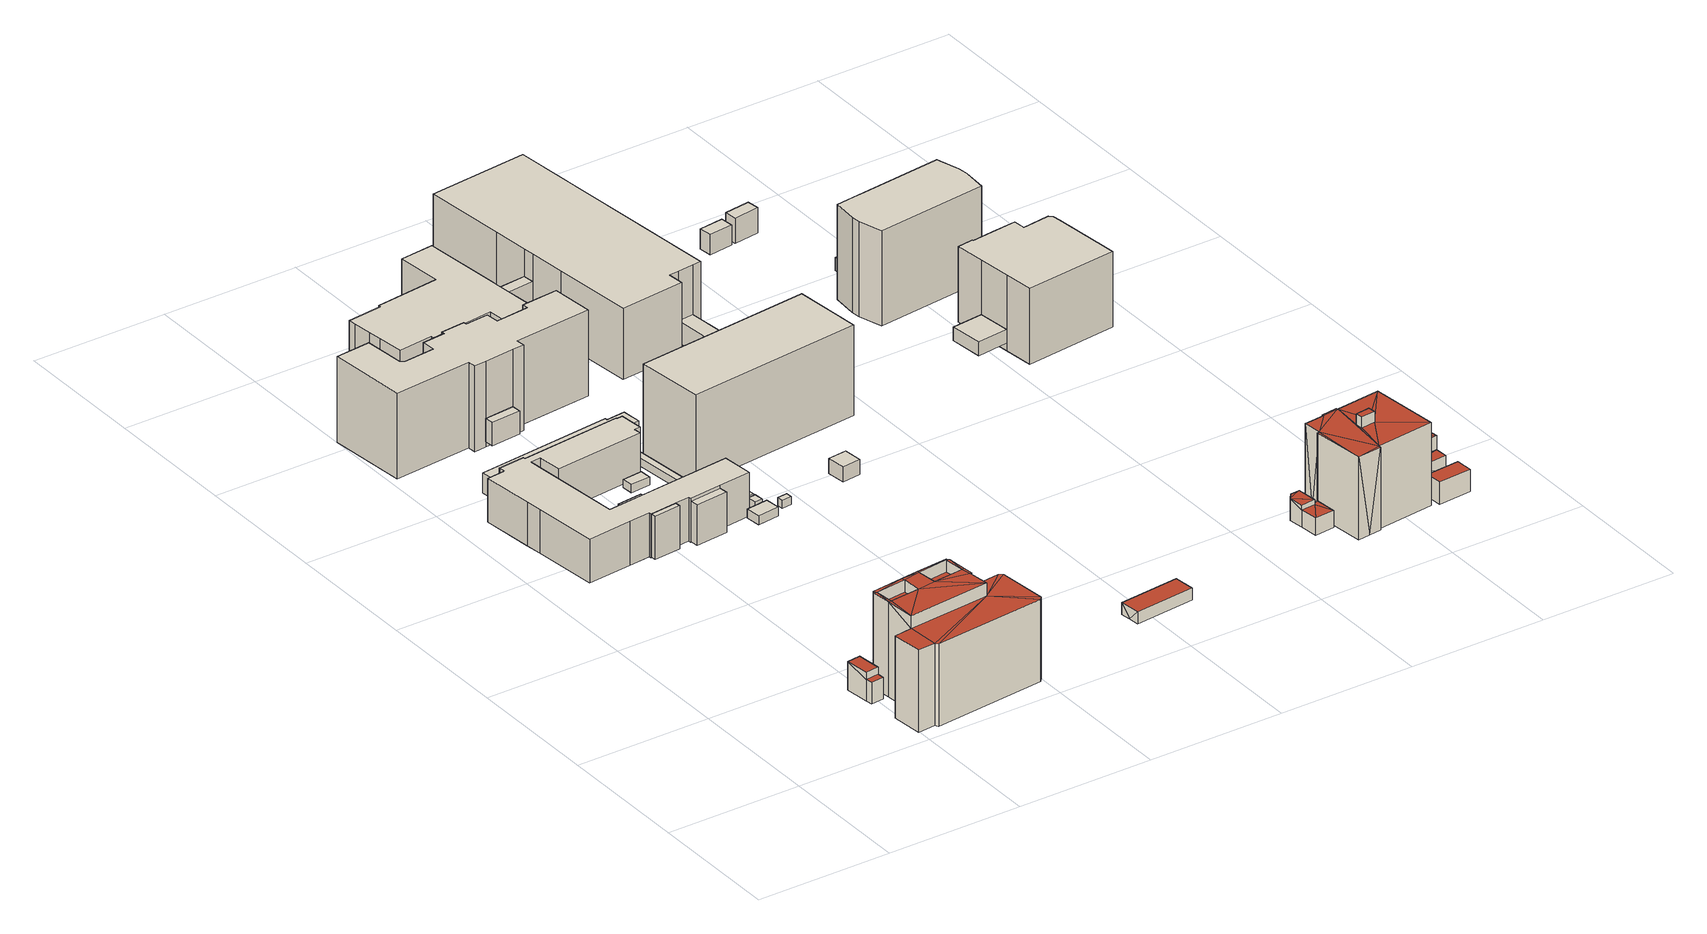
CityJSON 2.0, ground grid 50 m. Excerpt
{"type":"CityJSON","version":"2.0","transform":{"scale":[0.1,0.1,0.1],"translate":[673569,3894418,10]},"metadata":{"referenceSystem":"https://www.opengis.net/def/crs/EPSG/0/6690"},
"CityObjects":{
"building1":{"type":"Building","attributes":{"class":"3002","usage":"413","measuredHeight":10.3,"storeysAboveGround":4,"BuildingDetailAttribute.totalFloorArea":233.29,"BuildingDetailAttribute.buildingFootprintArea":58.32,"BuildingDetailAttribute.buildingRoofEdgeArea":58.32,"BuildingDetailAttribute.urbanPlanType":"21","BuildingDetailAttribute.landUseType":"212","BuildingDetailAttribute.surveyYear":2021,"BuildingIDAttribute.prefecture":"23","BuildingIDAttribute.city":"23106"},"address":[{"country":"日本","locality":"愛知県名古屋市"}],"geometry":[{"type":"Solid","lod":"2","boundaries":[[[[0,1,2,3,4,5,6]],[[3,7,8,4]],[[7,9,10]],[[7,3,2,9]],[[9,2,1,11]],[[10,9,12,13]],[[4,8,5]],[[5,8,13]],[[12,5,13]],[[6,5,12]],[[6,12,14,0]],[[11,1,0,14]],[[7,10,13,8]],[[9,11,14,12]]]],"semantics":{"surfaces":[{"type":"GroundSurface"},{"type":"WallSurface"},{"type":"RoofSurface"}],"values":[[0,1,1,1,1,1,1,1,1,1,1,1,2,2]]}}]},
"building2":{"type":"Building","attributes":{"class":"3002","usage":"401","measuredHeight":34.9,"storeysAboveGround":10,"BuildingDetailAttribute.totalFloorArea":13297.24,"BuildingDetailAttribute.buildingFootprintArea":1329.72,"BuildingDetailAttribute.buildingRoofEdgeArea":1329.72,"BuildingDetailAttribute.urbanPlanType":"21","BuildingDetailAttribute.landUseType":"212","BuildingDetailAttribute.surveyYear":2021,"BuildingIDAttribute.prefecture":"23","BuildingIDAttribute.city":"23106"},"address":[{"country":"日本","locality":"愛知県名古屋市"}],"geometry":[{"type":"Solid","lod":"2","boundaries":[[[[15,16,17,18]],[[19,20,21,22]],[[23,24,25]],[[26,23,27,28]],[[29,27,25]],[[30,29,31,32]],[[27,23,25]],[[33,24,34]],[[35,36,28]],[[34,24,23]],[[30,27,29]],[[36,26,28]],[[37,38,39]],[[37,39,36]],[[36,39,26]],[[38,33,39]],[[39,33,34]],[[40,41,42]],[[41,30,42]],[[42,30,32]],[[35,41,40]],[[35,28,41]],[[43,44,45,46]],[[46,45,47]],[[45,48,47]],[[47,48,49]],[[50,51,47]],[[47,49,52]],[[53,51,50]],[[54,47,52]],[[50,47,55]],[[55,47,54]],[[56,36,35,57]],[[58,37,36,56]],[[57,35,40,59]],[[33,46,24]],[[33,60,61,46]],[[38,62,60,33]],[[24,46,47,25]],[[51,29,25,47]],[[29,51,53,31]],[[63,32,53,64]],[[53,32,31]],[[64,53,50,65]],[[66,42,67]],[[63,67,32]],[[67,42,32]],[[65,50,55,68]],[[69,43,46,61]],[[43,69,70,44]],[[44,70,71,45]],[[45,71,72,48]],[[48,72,73,49]],[[74,75,52]],[[49,73,74]],[[49,74,52]],[[76,54,52,75]],[[68,55,77]],[[76,77,54]],[[77,55,54]],[[62,38,78]],[[58,78,37]],[[78,38,37]],[[59,40,42,66]],[[20,27,30,21]],[[19,28,27,20]],[[28,19,22,41]],[[41,22,21,30]],[[26,18,17,23]],[[16,34,23,17]],[[39,15,18,26]],[[15,39,34,16]],[[64,65,68,77,76,75,74,73,72,71,70,69,61,60,62,78,58,56,57,59,66,67,63]]]],"semantics":{"surfaces":[{"type":"RoofSurface"},{"type":"WallSurface"},{"type":"GroundSurface"}],"values":[[0,0,0,0,0,0,0,0,0,0,0,0,0,0,0,0,0,0,0,0,0,0,0,0,0,0,0,0,0,0,0,0,1,1,1,1,1,1,1,1,1,1,1,1,1,1,1,1,1,1,1,1,1,1,1,1,1,1,1,1,1,1,1,1,1,1,1,1,1,1,1,1,2]]}}]},
"building3":{"type":"Building","attributes":{"class":"9999","usage":"421","measuredHeight":17.8,"storeysAboveGround":4,"BuildingDetailAttribute.totalFloorArea":82.26,"BuildingDetailAttribute.buildingFootprintArea":20.57,"BuildingDetailAttribute.buildingRoofEdgeArea":20.57,"BuildingDetailAttribute.urbanPlanType":"21","BuildingDetailAttribute.landUseType":"214","BuildingDetailAttribute.surveyYear":2021,"BuildingIDAttribute.prefecture":"23","BuildingIDAttribute.city":"23106"},"address":[{"country":"日本","locality":"愛知県名古屋市"}],"geometry":[{"type":"Solid","lod":"1","boundaries":[[[[79,80,81,82]],[[81,83,84,82]],[[80,85,83,81]],[[79,86,85,80]],[[82,84,86,79]],[[83,85,86,84]]]]}]},
"building4":{"type":"Building","attributes":{"class":"9999","usage":"421","measuredHeight":16,"storeysAboveGround":4,"BuildingDetailAttribute.totalFloorArea":212.51,"BuildingDetailAttribute.buildingFootprintArea":53.13,"BuildingDetailAttribute.buildingRoofEdgeArea":53.13,"BuildingDetailAttribute.urbanPlanType":"21","BuildingDetailAttribute.landUseType":"214","BuildingDetailAttribute.surveyYear":2021,"BuildingIDAttribute.prefecture":"23","BuildingIDAttribute.city":"23106"},"address":[{"country":"日本","locality":"愛知県名古屋市"}],"geometry":[{"type":"Solid","lod":"1","boundaries":[[[[87,88,89,90]],[[89,91,92,90]],[[88,93,91,89]],[[87,94,93,88]],[[90,92,94,87]],[[91,93,94,92]]]]}]},
"building5":{"type":"Building","attributes":{"name":"東海財務局","class":"3002","usage":"421","measuredHeight":21.1,"storeysAboveGround":4,"BuildingDetailAttribute.totalFloorArea":7192.66,"BuildingDetailAttribute.buildingFootprintArea":1798.16,"BuildingDetailAttribute.buildingRoofEdgeArea":1798.16,"BuildingDetailAttribute.urbanPlanType":"21","BuildingDetailAttribute.landUseType":"214","BuildingDetailAttribute.surveyYear":2021,"BuildingIDAttribute.prefecture":"23","BuildingIDAttribute.city":"23106"},"address":[{"country":"日本","locality":"愛知県名古屋市"}],"geometry":[{"type":"Solid","lod":"1","boundaries":[[[[95,96,97,98,99,100,101,102,103,104,105,106,107,108,109,110,111,112,113,114,115,116,117,118,119,120,121,122,123]],[[122,124,125,123]],[[121,126,124,122]],[[120,127,126,121]],[[119,128,127,120]],[[118,129,128,119]],[[117,130,129,118]],[[116,131,130,117]],[[115,132,131,116]],[[114,133,132,115]],[[113,134,133,114]],[[112,85,134,113]],[[111,83,85,112]],[[110,135,83,111]],[[109,136,135,110]],[[108,137,136,109]],[[107,138,137,108]],[[106,139,138,107]],[[105,140,139,106]],[[104,141,140,105]],[[103,142,141,104]],[[102,143,142,103]],[[101,144,143,102]],[[100,145,144,101]],[[99,146,145,100]],[[98,147,146,99]],[[97,148,147,98]],[[96,149,148,97]],[[95,150,149,96]],[[123,125,150,95]],[[124,126,127,128,129,130,131,132,133,134,85,83,135,136,137,138,139,140,141,142,143,144,145,146,147,148,149,150,125]]]]}]},
"building6":{"type":"Building","attributes":{"class":"3003","usage":"461","measuredHeight":3.9,"storeysAboveGround":9999,"BuildingDetailAttribute.totalFloorArea":-9999,"BuildingDetailAttribute.buildingFootprintArea":-9999,"BuildingDetailAttribute.buildingRoofEdgeArea":8.4,"BuildingDetailAttribute.urbanPlanType":"21","BuildingDetailAttribute.landUseType":"214","BuildingDetailAttribute.surveyYear":2021,"BuildingIDAttribute.prefecture":"23","BuildingIDAttribute.city":"23106"},"geometry":[{"type":"Solid","lod":"1","boundaries":[[[[151,152,153,154]],[[153,155,156,154]],[[152,157,155,153]],[[151,158,157,152]],[[154,156,158,151]],[[155,157,158,156]]]]}]},
"building7":{"type":"Building","attributes":{"class":"9999","usage":"421","measuredHeight":15.8,"storeysAboveGround":4,"BuildingDetailAttribute.totalFloorArea":159.14,"BuildingDetailAttribute.buildingFootprintArea":39.78,"BuildingDetailAttribute.buildingRoofEdgeArea":39.78,"BuildingDetailAttribute.urbanPlanType":"21","BuildingDetailAttribute.landUseType":"214","BuildingDetailAttribute.surveyYear":2021,"BuildingIDAttribute.prefecture":"23","BuildingIDAttribute.city":"23106"},"address":[{"country":"日本","locality":"愛知県名古屋市"}],"geometry":[{"type":"Solid","lod":"1","boundaries":[[[[159,160,161,162]],[[161,163,164,162]],[[160,165,163,161]],[[159,166,165,160]],[[162,164,166,159]],[[163,165,166,164]]]]}]},
"building8":{"type":"Building","attributes":{"class":"3001","usage":"421","measuredHeight":7.8,"storeysAboveGround":1,"BuildingDetailAttribute.totalFloorArea":449.53,"BuildingDetailAttribute.buildingFootprintArea":449.53,"BuildingDetailAttribute.buildingRoofEdgeArea":449.53,"BuildingDetailAttribute.urbanPlanType":"21","BuildingDetailAttribute.landUseType":"214","BuildingDetailAttribute.surveyYear":2021,"BuildingIDAttribute.prefecture":"23","BuildingIDAttribute.city":"23106"},"address":[{"country":"日本","locality":"愛知県名古屋市"}],"geometry":[{"type":"Solid","lod":"1","boundaries":[[[[167,168,169,170,171,172,173]],[[172,174,175,173]],[[171,176,174,172]],[[170,177,176,171]],[[169,178,177,170]],[[168,179,178,169]],[[167,180,179,168]],[[173,175,180,167]],[[174,176,177,178,179,180,175]]]]}]},
"building9":{"type":"Building","attributes":{"class":"3003","usage":"421","measuredHeight":19.5,"storeysAboveGround":1,"BuildingDetailAttribute.totalFloorArea":37.1,"BuildingDetailAttribute.buildingFootprintArea":37.1,"BuildingDetailAttribute.buildingRoofEdgeArea":37.1,"BuildingDetailAttribute.urbanPlanType":"21","BuildingDetailAttribute.landUseType":"214","BuildingDetailAttribute.surveyYear":2021,"BuildingIDAttribute.prefecture":"23","BuildingIDAttribute.city":"23106"},"address":[{"country":"日本","locality":"愛知県名古屋市"}],"geometry":[{"type":"Solid","lod":"1","boundaries":[[[[181,182,183,184]],[[183,185,186,184]],[[182,187,185,183]],[[181,188,187,182]],[[184,186,188,181]],[[185,187,188,186]]]]}]},
"building10":{"type":"Building","attributes":{"class":"3001","usage":"421","measuredHeight":-9999,"storeysAboveGround":1,"BuildingDetailAttribute.totalFloorArea":30.92,"BuildingDetailAttribute.buildingFootprintArea":30.92,"BuildingDetailAttribute.buildingRoofEdgeArea":30.92,"BuildingDetailAttribute.urbanPlanType":"21","BuildingDetailAttribute.landUseType":"214","BuildingDetailAttribute.surveyYear":2021,"BuildingIDAttribute.prefecture":"23","BuildingIDAttribute.city":"23106"},"address":[{"country":"日本","locality":"愛知県名古屋市"}],"geometry":[{"type":"Solid","lod":"1","boundaries":[[[[189,190,191,192]],[[191,193,194,192]],[[190,195,193,191]],[[189,196,195,190]],[[192,194,196,189]],[[193,195,196,194]]]]}]},
"building11":{"type":"Building","attributes":{"class":"3002","usage":"421","measuredHeight":43.5,"storeysAboveGround":6,"BuildingDetailAttribute.totalFloorArea":8983.17,"BuildingDetailAttribute.buildingFootprintArea":1497.19,"BuildingDetailAttribute.buildingRoofEdgeArea":3656.49,"BuildingDetailAttribute.urbanPlanType":"21","BuildingDetailAttribute.landUseType":"214","BuildingDetailAttribute.surveyYear":2021,"BuildingIDAttribute.prefecture":"23","BuildingIDAttribute.city":"23106"},"address":[{"country":"日本","locality":"愛知県名古屋市"}],"geometry":[{"type":"Solid","lod":"1","boundaries":[[[[197,198,199,200,201,202,203,204,205,206,207,208,209,210,211,212,213,214,215,216,217,218,219,220]],[[219,221,222,220]],[[218,223,221,219]],[[217,224,223,218]],[[216,225,224,217]],[[215,226,225,216]],[[214,227,226,215]],[[213,228,227,214]],[[212,229,228,213]],[[211,230,229,212]],[[210,231,230,211]],[[209,232,231,210]],[[208,233,232,209]],[[207,234,233,208]],[[206,235,234,207]],[[205,236,235,206]],[[204,237,236,205]],[[203,238,237,204]],[[202,239,238,203]],[[201,240,239,202]],[[200,241,240,201]],[[199,242,241,200]],[[198,243,242,199]],[[197,244,243,198]],[[220,222,244,197]],[[221,223,224,225,226,227,228,229,230,231,232,233,234,235,236,237,238,239,240,241,242,243,244,222]]]]}]},
"building12":{"type":"Building","attributes":{"class":"3003","usage":"421","measuredHeight":8.8,"storeysAboveGround":1,"BuildingDetailAttribute.totalFloorArea":50.85,"BuildingDetailAttribute.buildingFootprintArea":50.85,"BuildingDetailAttribute.buildingRoofEdgeArea":50.85,"BuildingDetailAttribute.urbanPlanType":"21","BuildingDetailAttribute.landUseType":"214","BuildingDetailAttribute.surveyYear":2021,"BuildingIDAttribute.prefecture":"23","BuildingIDAttribute.city":"23106"},"address":[{"country":"日本","locality":"愛知県名古屋市"}],"geometry":[{"type":"Solid","lod":"1","boundaries":[[[[245,246,247,248]],[[247,249,250,248]],[[246,251,249,247]],[[245,252,251,246]],[[248,250,252,245]],[[249,251,252,250]]]]}]},
"building13":{"type":"Building","attributes":{"class":"3001","usage":"421","measuredHeight":14.3,"storeysAboveGround":1,"BuildingDetailAttribute.totalFloorArea":46.02,"BuildingDetailAttribute.buildingFootprintArea":46.02,"BuildingDetailAttribute.buildingRoofEdgeArea":46.02,"BuildingDetailAttribute.urbanPlanType":"21","BuildingDetailAttribute.landUseType":"214","BuildingDetailAttribute.surveyYear":2021,"BuildingIDAttribute.prefecture":"23","BuildingIDAttribute.city":"23106"},"address":[{"country":"日本","locality":"愛知県名古屋市"}],"geometry":[{"type":"Solid","lod":"1","boundaries":[[[[253,254,255,256]],[[255,257,258,256]],[[254,259,257,255]],[[253,260,259,254]],[[256,258,260,253]],[[257,259,260,258]]]]}]},
"building14":{"type":"Building","attributes":{"class":"3003","usage":"421","measuredHeight":-9999,"storeysAboveGround":1,"BuildingDetailAttribute.totalFloorArea":53.44,"BuildingDetailAttribute.buildingFootprintArea":53.44,"BuildingDetailAttribute.buildingRoofEdgeArea":53.44,"BuildingDetailAttribute.urbanPlanType":"21","BuildingDetailAttribute.landUseType":"214","BuildingDetailAttribute.surveyYear":2021,"BuildingIDAttribute.prefecture":"23","BuildingIDAttribute.city":"23106"},"address":[{"country":"日本","locality":"愛知県名古屋市"}],"geometry":[{"type":"Solid","lod":"1","boundaries":[[[[261,262,263,264]],[[263,265,266,264]],[[262,267,265,263]],[[261,268,267,262]],[[264,266,268,261]],[[265,267,268,266]]]]}]},
"building15":{"type":"Building","attributes":{"class":"3001","usage":"421","measuredHeight":4.5,"storeysAboveGround":1,"BuildingDetailAttribute.totalFloorArea":25.52,"BuildingDetailAttribute.buildingFootprintArea":25.52,"BuildingDetailAttribute.buildingRoofEdgeArea":25.52,"BuildingDetailAttribute.urbanPlanType":"21","BuildingDetailAttribute.landUseType":"214","BuildingDetailAttribute.surveyYear":2021,"BuildingIDAttribute.prefecture":"23","BuildingIDAttribute.city":"23106"},"address":[{"country":"日本","locality":"愛知県名古屋市"}],"geometry":[{"type":"Solid","lod":"1","boundaries":[[[[269,270,271,272]],[[271,273,274,272]],[[270,275,273,271]],[[269,276,275,270]],[[272,274,276,269]],[[273,275,276,274]]]]}]},
"building16":{"type":"Building","attributes":{"class":"3001","usage":"461","measuredHeight":-9999,"storeysAboveGround":9999,"BuildingDetailAttribute.totalFloorArea":-9999,"BuildingDetailAttribute.buildingFootprintArea":-9999,"BuildingDetailAttribute.buildingRoofEdgeArea":10.42,"BuildingDetailAttribute.urbanPlanType":"21","BuildingDetailAttribute.landUseType":"214","BuildingDetailAttribute.surveyYear":2021,"BuildingIDAttribute.prefecture":"23","BuildingIDAttribute.city":"23106"},"geometry":[{"type":"Solid","lod":"1","boundaries":[[[[277,278,279,280]],[[279,281,282,280]],[[278,283,281,279]],[[277,284,283,278]],[[280,282,284,277]],[[281,283,284,282]]]]}]},
"building17":{"type":"Building","attributes":{"class":"3001","usage":"461","measuredHeight":-9999,"storeysAboveGround":9999,"BuildingDetailAttribute.totalFloorArea":-9999,"BuildingDetailAttribute.buildingFootprintArea":-9999,"BuildingDetailAttribute.buildingRoofEdgeArea":17.59,"BuildingDetailAttribute.urbanPlanType":"21","BuildingDetailAttribute.landUseType":"214","BuildingDetailAttribute.surveyYear":2021,"BuildingIDAttribute.prefecture":"23","BuildingIDAttribute.city":"23106"},"geometry":[{"type":"Solid","lod":"1","boundaries":[[[[285,286,287,288]],[[287,289,290,288]],[[286,291,289,287]],[[285,292,291,286]],[[288,290,292,285]],[[289,291,292,290]]]]}]},
"building18":{"type":"Building","attributes":{"class":"9999","usage":"461","measuredHeight":-9999,"storeysAboveGround":9999,"BuildingDetailAttribute.totalFloorArea":-9999,"BuildingDetailAttribute.buildingFootprintArea":-9999,"BuildingDetailAttribute.buildingRoofEdgeArea":8.47,"BuildingDetailAttribute.urbanPlanType":"21","BuildingDetailAttribute.landUseType":"214","BuildingDetailAttribute.surveyYear":2021,"BuildingIDAttribute.prefecture":"23","BuildingIDAttribute.city":"23106"},"geometry":[{"type":"Solid","lod":"1","boundaries":[[[[293,294,295,296]],[[295,297,298,296]],[[294,299,297,295]],[[293,300,299,294]],[[296,298,300,293]],[[297,299,300,298]]]]}]},
"building19":{"type":"Building","attributes":{"name":"愛知県庁舎","class":"3002","usage":"421","measuredHeight":30.7,"storeysAboveGround":6,"BuildingDetailAttribute.totalFloorArea":10158.91,"BuildingDetailAttribute.buildingFootprintArea":1693.15,"BuildingDetailAttribute.buildingRoofEdgeArea":1693.15,"BuildingDetailAttribute.urbanPlanType":"21","BuildingDetailAttribute.landUseType":"214","BuildingDetailAttribute.surveyYear":2021,"BuildingIDAttribute.prefecture":"23","BuildingIDAttribute.city":"23106"},"address":[{"country":"日本","locality":"愛知県名古屋市"}],"geometry":[{"type":"Solid","lod":"1","boundaries":[[[[301,302,303,304,305,306,307,308,309,310,311,312,313,314,315,316,317,318,319]],[[318,320,321,319]],[[317,322,320,318]],[[316,323,322,317]],[[315,324,323,316]],[[314,325,324,315]],[[313,326,325,314]],[[312,327,326,313]],[[311,328,327,312]],[[310,329,328,311]],[[309,330,329,310]],[[308,331,330,309]],[[307,332,331,308]],[[306,333,332,307]],[[305,334,333,306]],[[304,335,334,305]],[[303,336,335,304]],[[302,337,336,303]],[[301,338,337,302]],[[319,321,338,301]],[[320,322,323,324,325,326,327,328,329,330,331,332,333,334,335,336,337,338,321]]]]}]},
"building20":{"type":"Building","attributes":{"class":"9999","usage":"402","measuredHeight":4.3,"storeysAboveGround":1,"BuildingDetailAttribute.totalFloorArea":167.74,"BuildingDetailAttribute.buildingFootprintArea":167.74,"BuildingDetailAttribute.buildingRoofEdgeArea":167.74,"BuildingDetailAttribute.urbanPlanType":"21","BuildingDetailAttribute.landUseType":"217","BuildingDetailAttribute.surveyYear":2021,"BuildingIDAttribute.prefecture":"23","BuildingIDAttribute.city":"23106"},"address":[{"country":"日本","locality":"愛知県名古屋市中区丸の内三丁目４０の一部"}],"geometry":[{"type":"Solid","lod":"2","boundaries":[[[[339,340,341,342,343]],[[341,344,345,342]],[[340,339,346]],[[344,341,340]],[[344,340,346]],[[346,339,343,347]],[[342,345,347,343]],[[344,346,347,345]]]],"semantics":{"surfaces":[{"type":"GroundSurface"},{"type":"WallSurface"},{"type":"RoofSurface"}],"values":[[0,1,1,1,1,1,1,2]]}}]},
"building21":{"type":"Building","attributes":{"class":"9999","usage":"421","measuredHeight":5.6,"storeysAboveGround":1,"BuildingDetailAttribute.totalFloorArea":48.6,"BuildingDetailAttribute.buildingFootprintArea":48.6,"BuildingDetailAttribute.buildingRoofEdgeArea":48.6,"BuildingDetailAttribute.urbanPlanType":"21","BuildingDetailAttribute.landUseType":"214","BuildingDetailAttribute.surveyYear":2021,"BuildingIDAttribute.prefecture":"23","BuildingIDAttribute.city":"23106"},"address":[{"country":"日本","locality":"愛知県名古屋市"}],"geometry":[{"type":"Solid","lod":"1","boundaries":[[[[348,349,350,351]],[[350,352,353,351]],[[349,354,352,350]],[[348,355,354,349]],[[351,353,355,348]],[[352,354,355,353]]]]}]},
"building22":{"type":"Building","attributes":{"name":"名古屋国税局","class":"3002","usage":"421","measuredHeight":39.1,"storeysAboveGround":8,"BuildingDetailAttribute.totalFloorArea":13258.42,"BuildingDetailAttribute.buildingFootprintArea":1657.3,"BuildingDetailAttribute.buildingRoofEdgeArea":1657.3,"BuildingDetailAttribute.urbanPlanType":"21","BuildingDetailAttribute.landUseType":"214","BuildingDetailAttribute.surveyYear":2021,"BuildingIDAttribute.prefecture":"23","BuildingIDAttribute.city":"23106"},"address":[{"country":"日本","locality":"愛知県名古屋市"}],"geometry":[{"type":"Solid","lod":"1","boundaries":[[[[356,357,358,359]],[[358,360,361,359]],[[357,362,360,358]],[[356,363,362,357]],[[359,361,363,356]],[[360,362,363,361]]]]}]},
"building23":{"type":"Building","attributes":{"class":"9999","usage":"421","measuredHeight":21.1,"storeysAboveGround":1,"BuildingDetailAttribute.totalFloorArea":175.26,"BuildingDetailAttribute.buildingFootprintArea":175.26,"BuildingDetailAttribute.buildingRoofEdgeArea":175.26,"BuildingDetailAttribute.urbanPlanType":"21","BuildingDetailAttribute.landUseType":"214","BuildingDetailAttribute.surveyYear":2021,"BuildingIDAttribute.prefecture":"23","BuildingIDAttribute.city":"23106"},"address":[{"country":"日本","locality":"愛知県名古屋市"}],"geometry":[{"type":"Solid","lod":"1","boundaries":[[[[364,365,366,367]],[[366,368,369,367]],[[365,370,368,366]],[[364,371,370,365]],[[367,369,371,364]],[[368,370,371,369]]]]}]},
"building24":{"type":"Building","attributes":{"class":"9999","usage":"421","measuredHeight":18,"storeysAboveGround":5,"BuildingDetailAttribute.totalFloorArea":292.54,"BuildingDetailAttribute.buildingFootprintArea":58.51,"BuildingDetailAttribute.buildingRoofEdgeArea":58.51,"BuildingDetailAttribute.urbanPlanType":"21","BuildingDetailAttribute.landUseType":"214","BuildingDetailAttribute.surveyYear":2021,"BuildingIDAttribute.prefecture":"23","BuildingIDAttribute.city":"23106"},"address":[{"country":"日本","locality":"愛知県名古屋市"}],"geometry":[{"type":"Solid","lod":"1","boundaries":[[[[372,373,374,375,376,377]],[[376,378,379,377]],[[375,380,378,376]],[[374,381,380,375]],[[373,382,381,374]],[[372,383,382,373]],[[377,379,383,372]],[[378,380,381,382,383,379]]]]}]},
"building25":{"type":"Building","attributes":{"class":"3002","usage":"421","measuredHeight":34.1,"storeysAboveGround":6,"BuildingDetailAttribute.totalFloorArea":20086.43,"BuildingDetailAttribute.buildingFootprintArea":3347.74,"BuildingDetailAttribute.buildingRoofEdgeArea":3347.74,"BuildingDetailAttribute.urbanPlanType":"21","BuildingDetailAttribute.landUseType":"214","BuildingDetailAttribute.surveyYear":2021,"BuildingIDAttribute.prefecture":"23","BuildingIDAttribute.city":"23106"},"address":[{"country":"日本","locality":"愛知県名古屋市"}],"geometry":[{"type":"Solid","lod":"1","boundaries":[[[[384,367,366,385,386,387,388,389,390,391,392,393]],[[392,394,395,393]],[[391,396,394,392]],[[390,397,396,391]],[[389,398,397,390]],[[388,399,398,389]],[[387,400,399,388]],[[386,401,400,387]],[[385,402,401,386]],[[366,403,402,385]],[[367,404,403,366]],[[384,405,404,367]],[[393,395,405,384]],[[394,396,397,398,399,400,401,402,403,404,405,395]]]]}]},
"building26":{"type":"Building","attributes":{"class":"3003","usage":"421","measuredHeight":27,"storeysAboveGround":1,"BuildingDetailAttribute.totalFloorArea":81.96,"BuildingDetailAttribute.buildingFootprintArea":81.96,"BuildingDetailAttribute.buildingRoofEdgeArea":81.96,"BuildingDetailAttribute.urbanPlanType":"21","BuildingDetailAttribute.landUseType":"214","BuildingDetailAttribute.surveyYear":2021,"BuildingIDAttribute.prefecture":"23","BuildingIDAttribute.city":"23106"},"address":[{"country":"日本","locality":"愛知県名古屋市"}],"geometry":[{"type":"Solid","lod":"1","boundaries":[[[[406,407,408,409]],[[408,410,411,409]],[[407,412,410,408]],[[406,413,412,407]],[[409,411,413,406]],[[410,412,413,411]]]]}]},
"building27":{"type":"Building","attributes":{"class":"9999","usage":"421","measuredHeight":-9999,"storeysAboveGround":1,"BuildingDetailAttribute.totalFloorArea":19.53,"BuildingDetailAttribute.buildingFootprintArea":19.53,"BuildingDetailAttribute.buildingRoofEdgeArea":19.53,"BuildingDetailAttribute.urbanPlanType":"21","BuildingDetailAttribute.landUseType":"214","BuildingDetailAttribute.surveyYear":2021,"BuildingIDAttribute.prefecture":"23","BuildingIDAttribute.city":"23106"},"address":[{"country":"日本","locality":"愛知県名古屋市"}],"geometry":[{"type":"Solid","lod":"1","boundaries":[[[[414,415,416,417]],[[416,418,419,417]],[[415,420,418,416]],[[414,421,420,415]],[[417,419,421,414]],[[418,420,421,419]]]]}]},
"building28":{"type":"Building","attributes":{"class":"3001","usage":"411","measuredHeight":8,"storeysAboveGround":3,"BuildingDetailAttribute.totalFloorArea":328.81,"BuildingDetailAttribute.buildingFootprintArea":109.6,"BuildingDetailAttribute.buildingRoofEdgeArea":109.6,"BuildingDetailAttribute.urbanPlanType":"21","BuildingDetailAttribute.landUseType":"211","BuildingDetailAttribute.surveyYear":2021,"BuildingIDAttribute.prefecture":"23","BuildingIDAttribute.city":"23102"},"address":[{"country":"日本","locality":"愛知県名古屋市"}],"geometry":[{"type":"Solid","lod":"2","boundaries":[[[[422,423,424,425,426,427,428,429]],[[426,430,431,427]],[[425,432,430,426]],[[432,433,434]],[[432,425,424,433]],[[433,424,423,435]],[[434,433,436,437]],[[427,431,438]],[[438,431,437]],[[428,427,438]],[[436,438,437]],[[435,423,422,439]],[[429,440,439,422]],[[428,438,440,429]],[[432,434,437]],[[431,432,437]],[[430,432,431]],[[440,436,439]],[[433,435,436]],[[436,435,439]],[[438,436,440]]]],"semantics":{"surfaces":[{"type":"GroundSurface"},{"type":"WallSurface"},{"type":"RoofSurface"}],"values":[[0,1,1,1,1,1,1,1,1,1,1,1,1,1,2,2,2,2,2,2,2]]}}]},
"building29":{"type":"Building","attributes":{"class":"3001","usage":"421","measuredHeight":23.4,"storeysAboveGround":1,"BuildingDetailAttribute.totalFloorArea":43.36,"BuildingDetailAttribute.buildingFootprintArea":43.36,"BuildingDetailAttribute.buildingRoofEdgeArea":43.36,"BuildingDetailAttribute.urbanPlanType":"21","BuildingDetailAttribute.landUseType":"214","BuildingDetailAttribute.surveyYear":2021,"BuildingIDAttribute.prefecture":"23","BuildingIDAttribute.city":"23106"},"address":[{"country":"日本","locality":"愛知県名古屋市"}],"geometry":[{"type":"Solid","lod":"1","boundaries":[[[[441,442,443,444]],[[443,445,446,444]],[[442,447,445,443]],[[441,448,447,442]],[[444,446,448,441]],[[445,447,448,446]]]]}]},
"building30":{"type":"Building","attributes":{"class":"9999","usage":"421","measuredHeight":34.3,"storeysAboveGround":8,"BuildingDetailAttribute.totalFloorArea":6086.52,"BuildingDetailAttribute.buildingFootprintArea":760.81,"BuildingDetailAttribute.buildingRoofEdgeArea":760.81,"BuildingDetailAttribute.urbanPlanType":"21","BuildingDetailAttribute.landUseType":"214","BuildingDetailAttribute.surveyYear":2021,"BuildingIDAttribute.prefecture":"23","BuildingIDAttribute.city":"23102"},"address":[{"country":"日本","locality":"愛知県名古屋市東区泉一丁目１０１－１"}],"geometry":[{"type":"Solid","lod":"2","boundaries":[[[[449,450,451,452,453,454,455,456,457,458,459,460,461,462,463,464]],[[465,466,467,468]],[[466,465,469,470]],[[470,469,471,472]],[[468,467,472,471]],[[461,473,474,462]],[[460,475,473,461]],[[475,460,459,476]],[[458,477,476,459]],[[457,456,478]],[[477,458,457]],[[477,457,478]],[[455,479,478,456]],[[479,455,454,480]],[[453,452,481]],[[480,454,453]],[[480,453,481]],[[451,482,481,452]],[[482,451,450,483]],[[464,484,449]],[[450,449,483]],[[449,484,483]],[[462,474,463]],[[464,463,484]],[[463,474,484]],[[466,470,472,467]],[[478,482,474]],[[478,480,482]],[[471,482,483]],[[484,471,483]],[[465,482,469]],[[469,482,471]],[[474,468,484]],[[468,471,484]],[[482,465,474]],[[474,465,468]],[[475,476,474,473]],[[482,480,481]],[[477,478,476]],[[476,478,474]],[[478,479,480]]]],"semantics":{"surfaces":[{"type":"GroundSurface"},{"type":"WallSurface"},{"type":"RoofSurface"}],"values":[[0,1,1,1,1,1,1,1,1,1,1,1,1,1,1,1,1,1,1,1,1,1,1,1,1,2,2,2,2,2,2,2,2,2,2,2,2,2,2,2,2]]}}]},
"building31":{"type":"Building","attributes":{"class":"3003","usage":"422","measuredHeight":9,"storeysAboveGround":1,"BuildingDetailAttribute.totalFloorArea":143.38,"BuildingDetailAttribute.buildingFootprintArea":143.38,"BuildingDetailAttribute.buildingRoofEdgeArea":143.38,"BuildingDetailAttribute.urbanPlanType":"21","BuildingDetailAttribute.landUseType":"214","BuildingDetailAttribute.surveyYear":2021,"BuildingIDAttribute.prefecture":"23","BuildingIDAttribute.city":"23106"},"address":[{"country":"日本","locality":"愛知県名古屋市"}],"geometry":[{"type":"Solid","lod":"1","boundaries":[[[[485,486,487,488]],[[487,489,490,488]],[[486,491,489,487]],[[485,492,491,486]],[[488,490,492,485]],[[489,491,492,490]]]]}]},
"building32":{"type":"Building","attributes":{"class":"3001","usage":"421","measuredHeight":20.3,"storeysAboveGround":1,"BuildingDetailAttribute.totalFloorArea":43.5,"BuildingDetailAttribute.buildingFootprintArea":43.5,"BuildingDetailAttribute.buildingRoofEdgeArea":43.5,"BuildingDetailAttribute.urbanPlanType":"21","BuildingDetailAttribute.landUseType":"214","BuildingDetailAttribute.surveyYear":2021,"BuildingIDAttribute.prefecture":"23","BuildingIDAttribute.city":"23106"},"address":[{"country":"日本","locality":"愛知県名古屋市"}],"geometry":[{"type":"Solid","lod":"1","boundaries":[[[[493,494,495,496]],[[495,497,498,496]],[[494,499,497,495]],[[493,500,499,494]],[[496,498,500,493]],[[497,499,500,498]]]]}]},
"building33":{"type":"Building","attributes":{"class":"3003","usage":"421","measuredHeight":31.8,"storeysAboveGround":1,"BuildingDetailAttribute.totalFloorArea":37.9,"BuildingDetailAttribute.buildingFootprintArea":37.9,"BuildingDetailAttribute.buildingRoofEdgeArea":37.9,"BuildingDetailAttribute.urbanPlanType":"21","BuildingDetailAttribute.landUseType":"214","BuildingDetailAttribute.surveyYear":2021,"BuildingIDAttribute.prefecture":"23","BuildingIDAttribute.city":"23106"},"address":[{"country":"日本","locality":"愛知県名古屋市"}],"geometry":[{"type":"Solid","lod":"1","boundaries":[[[[501,502,503,504]],[[503,505,506,504]],[[502,507,505,503]],[[501,508,507,502]],[[504,506,508,501]],[[505,507,508,506]]]]}]},
"building34":{"type":"Building","attributes":{"name":"名古屋国税不服審判所","class":"3002","usage":"421","measuredHeight":39.9,"storeysAboveGround":8,"BuildingDetailAttribute.totalFloorArea":7421.94,"BuildingDetailAttribute.buildingFootprintArea":927.74,"BuildingDetailAttribute.buildingRoofEdgeArea":927.74,"BuildingDetailAttribute.urbanPlanType":"21","BuildingDetailAttribute.landUseType":"214","BuildingDetailAttribute.surveyYear":2021,"BuildingIDAttribute.prefecture":"23","BuildingIDAttribute.city":"23106"},"address":[{"country":"日本","locality":"愛知県名古屋市"}],"geometry":[{"type":"Solid","lod":"1","boundaries":[[[[509,510,511,512,513,514,515,516,517,518]],[[517,519,520,518]],[[516,521,519,517]],[[515,522,521,516]],[[514,523,522,515]],[[513,524,523,514]],[[512,525,524,513]],[[511,526,525,512]],[[510,527,526,511]],[[509,528,527,510]],[[518,520,528,509]],[[519,521,522,523,524,525,526,527,528,520]]]]}]},
"building35":{"type":"Building","attributes":{"class":"3001","usage":"411","measuredHeight":8,"storeysAboveGround":3,"BuildingDetailAttribute.totalFloorArea":222.53,"BuildingDetailAttribute.buildingFootprintArea":74.18,"BuildingDetailAttribute.buildingRoofEdgeArea":74.18,"BuildingDetailAttribute.urbanPlanType":"21","BuildingDetailAttribute.landUseType":"211","BuildingDetailAttribute.surveyYear":2021,"BuildingIDAttribute.prefecture":"23","BuildingIDAttribute.city":"23102"},"address":[{"country":"日本","locality":"愛知県名古屋市東区泉一丁目１０５－２"}],"geometry":[{"type":"Solid","lod":"2","boundaries":[[[[529,530,531,532]],[[530,533,534,531]],[[533,530,529,535]],[[535,529,532,536]],[[531,534,536,532]],[[533,535,536,534]]]],"semantics":{"surfaces":[{"type":"GroundSurface"},{"type":"WallSurface"},{"type":"RoofSurface"}],"values":[[0,1,1,1,1,2]]}}]},
"building36":{"type":"Building","attributes":{"class":"3002","usage":"422","measuredHeight":31.8,"storeysAboveGround":5,"BuildingDetailAttribute.totalFloorArea":5603.85,"BuildingDetailAttribute.buildingFootprintArea":1120.77,"BuildingDetailAttribute.buildingRoofEdgeArea":1120.77,"BuildingDetailAttribute.urbanPlanType":"21","BuildingDetailAttribute.landUseType":"214","BuildingDetailAttribute.surveyYear":2021,"BuildingIDAttribute.prefecture":"23","BuildingIDAttribute.city":"23106"},"address":[{"country":"日本","locality":"愛知県名古屋市"}],"geometry":[{"type":"Solid","lod":"1","boundaries":[[[[537,538,539,540,541,542,543,544,545,546,547,548,549,550,551]],[[550,552,553,551]],[[549,554,552,550]],[[548,555,554,549]],[[547,556,555,548]],[[546,557,556,547]],[[545,558,557,546]],[[544,559,558,545]],[[543,560,559,544]],[[542,561,560,543]],[[541,562,561,542]],[[540,563,562,541]],[[539,564,563,540]],[[538,565,564,539]],[[537,566,565,538]],[[551,553,566,537]],[[552,554,555,556,557,558,559,560,561,562,563,564,565,566,553]]]]}]},
"building37":{"type":"Building","attributes":{"class":"3001","usage":"411","measuredHeight":5.5,"storeysAboveGround":2,"BuildingDetailAttribute.totalFloorArea":130.51,"BuildingDetailAttribute.buildingFootprintArea":65.25,"BuildingDetailAttribute.buildingRoofEdgeArea":65.25,"BuildingDetailAttribute.urbanPlanType":"21","BuildingDetailAttribute.landUseType":"211","BuildingDetailAttribute.surveyYear":2021,"BuildingIDAttribute.prefecture":"23","BuildingIDAttribute.city":"23102"},"address":[{"country":"日本","locality":"愛知県名古屋市"}],"geometry":[{"type":"Solid","lod":"2","boundaries":[[[[567,568,569,570,571,572,573]],[[574,575,573,576]],[[575,567,573]],[[577,578,579]],[[569,568,578]],[[577,569,578]],[[578,568,567,575]],[[572,580,576,573]],[[570,581,571]],[[572,571,580]],[[571,581,580]],[[581,570,569,577]],[[582,583,579,578]],[[583,582,584,585]],[[585,584,575,574]],[[581,577,579,583]],[[585,574,576,580]],[[583,585,580]],[[581,583,580]],[[582,578,575,584]]]],"semantics":{"surfaces":[{"type":"GroundSurface"},{"type":"WallSurface"},{"type":"RoofSurface"}],"values":[[0,1,1,1,1,1,1,1,1,1,1,1,1,1,1,2,2,2,2,2]]}}]},
"building38":{"type":"Building","attributes":{"class":"3002","usage":"402","measuredHeight":14.9,"storeysAboveGround":4,"BuildingDetailAttribute.totalFloorArea":554.74,"BuildingDetailAttribute.buildingFootprintArea":138.68,"BuildingDetailAttribute.buildingRoofEdgeArea":138.68,"BuildingDetailAttribute.urbanPlanType":"21","BuildingDetailAttribute.landUseType":"212","BuildingDetailAttribute.surveyYear":2021,"BuildingIDAttribute.prefecture":"23","BuildingIDAttribute.city":"23102"},"address":[{"country":"日本","locality":"愛知県名古屋市"}],"geometry":[{"type":"Solid","lod":"2","boundaries":[[[[586,587,588,589,590,591,592,593,594,595]],[[596,597,598,599]],[[596,600,601,602]],[[597,596,602]],[[603,600,596]],[[604,605,603]],[[604,603,596]],[[602,606,607]],[[602,601,595,606]],[[601,586,595]],[[587,586,601]],[[608,588,587]],[[608,587,601]],[[606,595,594,609]],[[599,598,607]],[[610,599,606]],[[606,599,607]],[[611,612,599,610]],[[605,604,611]],[[591,605,592]],[[611,604,612]],[[592,605,611]],[[590,613,605,591]],[[592,611,614,593]],[[615,589,588,608]],[[613,590,589,615]],[[593,614,609,594]],[[597,602,607,598]],[[604,596,599,612]],[[615,608,601]],[[600,615,601]],[[603,615,600]],[[613,615,605]],[[605,615,603]],[[611,610,609,614]],[[610,606,609]]]],"semantics":{"surfaces":[{"type":"GroundSurface"},{"type":"WallSurface"},{"type":"RoofSurface"}],"values":[[0,1,1,1,1,1,1,1,1,1,1,1,1,1,1,1,1,1,1,1,1,1,1,1,1,1,1,2,2,2,2,2,2,2,2,2]]}}]},
"building39":{"type":"Building","attributes":{"class":"3001","usage":"422","measuredHeight":25.3,"storeysAboveGround":5,"BuildingDetailAttribute.totalFloorArea":691.28,"BuildingDetailAttribute.buildingFootprintArea":138.26,"BuildingDetailAttribute.buildingRoofEdgeArea":138.26,"BuildingDetailAttribute.urbanPlanType":"21","BuildingDetailAttribute.landUseType":"214","BuildingDetailAttribute.surveyYear":2021,"BuildingIDAttribute.prefecture":"23","BuildingIDAttribute.city":"23106"},"address":[{"country":"日本","locality":"愛知県名古屋市"}],"geometry":[{"type":"Solid","lod":"1","boundaries":[[[[616,617,618,619,620,621,622,623,624,625,626,627,628]],[[627,629,630,628]],[[626,631,629,627]],[[625,632,631,626]],[[624,633,632,625]],[[623,634,633,624]],[[622,635,634,623]],[[621,636,635,622]],[[620,637,636,621]],[[619,638,637,620]],[[618,639,638,619]],[[617,640,639,618]],[[616,641,640,617]],[[628,630,641,616]],[[629,631,632,633,634,635,636,637,638,639,640,641,630]]]]}]},
"building40":{"type":"Building","attributes":{"class":"9999","usage":"422","measuredHeight":22.8,"storeysAboveGround":3,"BuildingDetailAttribute.totalFloorArea":100.15,"BuildingDetailAttribute.buildingFootprintArea":33.38,"BuildingDetailAttribute.buildingRoofEdgeArea":33.38,"BuildingDetailAttribute.urbanPlanType":"21","BuildingDetailAttribute.landUseType":"214","BuildingDetailAttribute.surveyYear":2021,"BuildingIDAttribute.prefecture":"23","BuildingIDAttribute.city":"23106"},"address":[{"country":"日本","locality":"愛知県名古屋市"}],"geometry":[{"type":"Solid","lod":"1","boundaries":[[[[642,643,644,645]],[[644,646,647,645]],[[643,648,646,644]],[[642,649,648,643]],[[645,647,649,642]],[[646,648,649,647]]]]}]},
"building41":{"type":"Building","attributes":{"class":"9999","usage":"421","measuredHeight":17.9,"storeysAboveGround":1,"BuildingDetailAttribute.totalFloorArea":81.05,"BuildingDetailAttribute.buildingFootprintArea":81.05,"BuildingDetailAttribute.buildingRoofEdgeArea":81.05,"BuildingDetailAttribute.urbanPlanType":"21","BuildingDetailAttribute.landUseType":"214","BuildingDetailAttribute.surveyYear":2021,"BuildingIDAttribute.prefecture":"23","BuildingIDAttribute.city":"23106"},"address":[{"country":"日本","locality":"愛知県名古屋市"}],"geometry":[{"type":"Solid","lod":"1","boundaries":[[[[650,651,652,653,654,655,656,657]],[[656,658,659,657]],[[655,660,658,656]],[[654,661,660,655]],[[653,662,661,654]],[[652,663,662,653]],[[651,664,663,652]],[[650,665,664,651]],[[657,659,665,650]],[[658,660,661,662,663,664,665,659]]]]}]}
},
"vertices":[
[490,238,37],[442,234,37],[439,260,37],[430,348,37],[479,353,37],[483,309,37],[488,265,37],[430,348,141],[479,353,141],[439,260,116],[439,260,141],[442,234,116],[488,265,116],[488,265,141],[490,238,116],
[514,308,341],[521,240,341],[635,251,341],[628,320,341],[692,333,341],[700,259,341],[815,272,341],[806,346,341],[635,251,385],[522,130,385],[830,159,385],[628,320,385],[700,259,385],[692,333,385],[821,236,385],[815,272,385],[828,237,385],[824,273,385],[511,239,385],[521,240,385],[691,340,385],[626,333,385],[508,321,385],[504,312,385],[514,308,385],[809,352,385],[806,346,385],[817,343,385],[455,123,338],[466,8,338],[532,14,338],[522,130,338],[830,159,338],[538,3,338],[958,45,338],[828,234,338],[821,236,338],[966,55,338],[828,237,338],[948,236,338],[935,246,338],[626,333,36],[691,340,36],[508,321,36],[809,352,36],[511,239,36],[522,130,36],[504,312,36],[824,273,36],[828,237,36],[828,234,36],[817,343,36],[820,308,36],[935,246,36],[455,123,36],[466,8,36],[532,14,36],[538,3,36],[958,45,36],[962,50,36],[966,55,36],[948,236,36],[941,241,36],[506,316,36],
[380,1339,42],[378,1359,42],[479,1369,42],[481,1349,42],[479,1369,200],[481,1349,200],[378,1359,200],[380,1339,200],
[372,1465,40],[366,1522,40],[458,1532,40],[464,1475,40],[458,1532,160],[464,1475,160],[366,1522,160],[372,1465,160],
[621,1899,39],[643,1901,39],[652,1814,39],[629,1811,39],[632,1785,39],[296,1750,39],[287,1838,39],[248,1834,39],[287,1456,39],[372,1465,39],[464,1475,39],[765,1506,39],[777,1392,39],[655,1379,39],[534,1366,39],[533,1375,39],[479,1369,39],[378,1359,39],[377,1368,39],[296,1359,39],[131,1342,39],[106,1582,39],[100,1641,39],[80,1830,39],[147,1837,39],[145,1860,39],[244,1870,39],[245,1863,39],[621,1903,39],[245,1863,200],[621,1903,200],[244,1870,200],[145,1860,200],[147,1837,200],[80,1830,200],[100,1641,200],[106,1582,200],[131,1342,200],[296,1359,200],[377,1368,200],[533,1375,200],[534,1366,200],[655,1379,200],[777,1392,200],[765,1506,200],[464,1475,200],[372,1465,200],[287,1456,200],[248,1834,200],[287,1838,200],[296,1750,200],[632,1785,200],[629,1811,200],[652,1814,200],[643,1901,200],[621,1899,200],
[429,1970,41],[431,1947,41],[396,1943,41],[394,1967,41],[396,1943,80],[394,1967,80],[431,1947,80],[429,1970,80],
[537,1334,42],[534,1366,42],[655,1379,42],[659,1346,42],[655,1379,190],[659,1346,190],[534,1366,190],[537,1334,190],
[705,2084,6],[706,2075,6],[776,2082,6],[784,2012,6],[553,1988,6],[207,1956,6],[199,2031,6],[207,1956,80],[199,2031,80],[553,1988,80],[784,2012,80],[776,2082,80],[706,2075,80],[705,2084,80],
[370,2224,25],[367,2257,25],[479,2267,25],[482,2234,25],[479,2267,110],[482,2234,110],[367,2257,110],[370,2224,110],
[623,1767,40],[626,1725,40],[552,1719,40],[549,1760,40],[552,1719,70],[549,1760,70],[626,1725,70],[623,1767,70],
[130,2559,5],[145,2410,5],[158,2401,5],[275,2412,5],[270,2462,5],[357,2470,5],[356,2482,5],[446,2490,5],[447,2479,5],[533,2487,5],[538,2439,5],[661,2451,5],[659,2473,5],[671,2474,5],[796,2486,5],[811,2330,5],[520,2302,5],[523,2271,5],[479,2267,5],[367,2257,5],[323,2253,5],[320,2282,5],[28,2254,5],[0,2547,5],[28,2254,320],[0,2547,320],[320,2282,320],[323,2253,320],[367,2257,320],[479,2267,320],[523,2271,320],[520,2302,320],[811,2330,320],[796,2486,320],[671,2474,320],[659,2473,320],[661,2451,320],[538,2439,320],[533,2487,320],[447,2479,320],[446,2490,320],[356,2482,320],[357,2470,320],[270,2462,320],[275,2412,320],[158,2401,320],[145,2410,320],[130,2559,320],
[612,1969,40],[617,1918,40],[518,1908,40],[514,1960,40],[518,1908,110],[514,1960,110],[617,1918,110],[612,1969,110],
[763,1321,47],[757,1376,47],[839,1385,47],[845,1330,47],[839,1385,80],[845,1330,80],[757,1376,80],[763,1321,80],
[710,1659,41],[685,1656,41],[663,1868,41],[688,1871,41],[663,1868,71],[688,1871,71],[685,1656,71],[710,1659,71],
[816,1566,25],[818,1538,25],[727,1529,25],[724,1557,25],[727,1529,60],[724,1557,60],[818,1538,60],[816,1566,60],
[838,1408,43],[809,1405,43],[805,1440,43],[834,1443,43],[805,1440,73],[834,1443,73],[809,1405,73],[838,1408,73],
[834,1450,43],[807,1447,43],[801,1510,43],[828,1513,43],[801,1510,73],[828,1513,73],[807,1447,73],[834,1450,73],
[876,1353,52],[874,1376,52],[911,1380,52],[913,1357,52],[911,1380,82],[913,1357,82],[874,1376,82],[876,1353,82],
[782,2623,3],[791,2534,3],[796,2486,3],[671,2474,3],[654,2645,3],[418,2618,3],[417,2628,3],[288,2613,3],[277,2711,3],[271,2760,3],[263,2829,3],[260,2855,3],[389,2869,3],[388,2878,3],[627,2906,3],[610,3071,3],[735,3084,3],[764,2803,3],[768,2762,3],[764,2803,210],[768,2762,210],[735,3084,210],[610,3071,210],[627,2906,210],[388,2878,210],[389,2869,210],[260,2855,210],[263,2829,210],[271,2760,210],[277,2711,210],[288,2613,210],[417,2628,210],[418,2618,210],[654,2645,210],[671,2474,210],[796,2486,210],[791,2534,210],[782,2623,210],
[1403,153,42],[1399,191,42],[1395,229,42],[1620,252,42],[1628,176,42],[1395,229,85],[1620,252,85],[1403,153,85],[1628,176,85],
[1133,1387,44],[1125,1457,44],[1195,1464,44],[1202,1395,44],[1195,1464,100],[1202,1395,100],[1125,1457,100],[1133,1387,100],
[754,1656,29],[728,1907,29],[1381,1975,29],[1407,1724,29],[1381,1975,360],[1407,1724,360],[728,1907,360],[754,1656,360],
[791,2631,9],[778,2763,9],[908,2778,9],[922,2644,9],[908,2778,60],[922,2644,60],[778,2763,60],[791,2631,60],
[768,2762,10],[764,2803,10],[775,2805,10],[904,2819,10],[908,2778,10],[778,2763,10],[908,2778,170],[778,2763,170],[904,2819,170],[775,2805,170],[764,2803,170],[768,2762,170],
[953,2343,9],[904,2819,9],[891,2953,9],[860,3258,9],[1230,3296,9],[1317,2440,9],[1283,2436,9],[1224,2430,9],[1189,2427,9],[1195,2368,9],[1189,2427,270],[1195,2368,270],[1224,2430,270],[1283,2436,270],[1317,2440,270],[1230,3296,270],[860,3258,270],[891,2953,270],[904,2819,270],[908,2778,270],[922,2644,270],[953,2343,270],
[1238,2293,10],[1224,2430,10],[1283,2436,10],[1297,2299,10],[1283,2436,90],[1297,2299,90],[1224,2430,90],[1238,2293,90],
[1305,2047,45],[1304,2062,45],[1426,2075,45],[1437,2061,45],[1426,2075,75],[1437,2061,75],[1304,2062,75],[1305,2047,75],
[2239,275,48],[2166,269,48],[2158,335,48],[2152,390,48],[2169,412,48],[2203,415,48],[2210,352,48],[2230,354,48],[2169,412,128],[2203,415,128],[2152,390,128],[2158,335,111],[2158,335,128],[2166,269,111],[2211,341,111],[2211,341,128],[2210,352,111],[2239,275,111],[2230,354,111],
[1577,2762,46],[1571,2810,46],[1661,2820,46],[1666,2773,46],[1661,2820,120],[1666,2773,120],[1571,2810,120],[1577,2762,120],
[2555,340,47],[2569,213,47],[2352,189,47],[2353,180,47],[2307,175,47],[2261,170,47],[2239,366,47],[2246,367,47],[2242,400,47],[2239,434,47],[2315,442,47],[2314,448,47],[2373,455,47],[2374,449,47],[2457,458,47],[2540,467,47],[2368,339,351],[2368,339,390],[2421,345,390],[2421,345,351],[2371,312,351],[2371,312,390],[2424,318,351],[2424,318,390],[2373,455,351],[2374,449,351],[2314,448,351],[2315,442,351],[2239,434,351],[2246,367,351],[2239,366,351],[2261,170,351],[2353,180,351],[2352,189,351],[2569,213,351],[2540,467,351],
[1916,1770,50],[1903,1892,50],[2019,1904,50],[2033,1783,50],[2019,1904,100],[2033,1783,100],[1903,1892,100],[1916,1770,100],
[1679,2773,47],[1674,2818,47],[1769,2830,47],[1775,2785,47],[1769,2830,140],[1775,2785,140],[1674,2818,140],[1679,2773,140],
[1848,2367,52],[1839,2452,52],[1882,2457,52],[1892,2371,52],[1882,2457,100],[1892,2371,100],[1839,2452,100],[1848,2367,100],
[1806,2147,11],[1779,2234,11],[1776,2267,11],[1783,2359,11],[1848,2367,11],[1892,2371,11],[2196,2405,11],[2222,2319,11],[2226,2283,11],[2220,2193,11],[2226,2283,360],[2220,2193,360],[2222,2319,360],[2196,2405,360],[1892,2371,360],[1848,2367,360],[1783,2359,360],[1776,2267,360],[1779,2234,360],[1806,2147,360],
[2592,200,50],[2587,262,50],[2711,272,50],[2716,210,50],[2587,262,131],[2711,272,131],[2592,200,131],[2716,210,131],
[2243,1992,22],[2344,2004,22],[2350,1999,22],[2356,1994,22],[2360,1964,22],[2384,1748,22],[2388,1712,22],[2045,1674,22],[2033,1783,22],[2019,1904,22],[2007,2014,22],[2066,2021,22],[2066,2017,22],[2147,2026,22],[2238,2036,22],[2147,2026,300],[2238,2036,300],[2066,2017,300],[2066,2021,300],[2007,2014,300],[2019,1904,300],[2033,1783,300],[2045,1674,300],[2388,1712,300],[2384,1748,300],[2360,1964,300],[2356,1994,300],[2350,1999,300],[2344,2004,300],[2243,1992,300],
[2665,354,49],[2648,352,49],[2583,345,49],[2578,390,49],[2650,398,49],[2722,406,49],[2727,361,49],[2665,354,104],[2665,354,73],[2727,361,104],[2583,345,104],[2648,352,73],[2648,352,104],[2722,406,104],[2578,390,104],[2645,379,73],[2645,379,104],[2662,381,73],[2662,381,104],
[2622,397,46],[2593,394,46],[2563,390,46],[2558,438,46],[2554,475,46],[2612,482,46],[2667,488,46],[2714,494,46],[2725,409,46],[2677,403,46],[2618,430,170],[2618,430,195],[2673,437,195],[2673,437,170],[2618,430,103],[2622,397,94],[2622,397,195],[2616,445,108],[2612,482,170],[2612,482,90],[2677,403,153],[2677,403,195],[2563,390,94],[2725,409,153],[2673,437,153],[2667,488,153],[2667,488,170],[2554,475,90],[2714,494,153],[2558,438,102],
[2257,2041,47],[2280,2044,47],[2276,2079,47],[2307,2082,47],[2313,2032,47],[2347,2035,47],[2350,1999,47],[2344,2004,47],[2243,1992,47],[2238,2036,47],[2147,2026,47],[2139,2100,47],[2249,2112,47],[2139,2100,150],[2249,2112,150],[2147,2026,150],[2238,2036,150],[2243,1992,150],[2344,2004,150],[2350,1999,150],[2347,2035,150],[2313,2032,150],[2307,2082,150],[2276,2079,150],[2280,2044,150],[2257,2041,150],
[2384,1748,52],[2360,1964,52],[2375,1966,52],[2399,1749,52],[2375,1966,230],[2399,1749,230],[2360,1964,230],[2384,1748,230],
[2213,2596,51],[2173,2591,51],[2168,2627,51],[2108,2619,51],[2101,2680,51],[2162,2688,51],[2161,2698,51],[2200,2703,51],[2161,2698,100],[2200,2703,100],[2162,2688,100],[2101,2680,100],[2108,2619,100],[2168,2627,100],[2173,2591,100],[2213,2596,100]
]}
